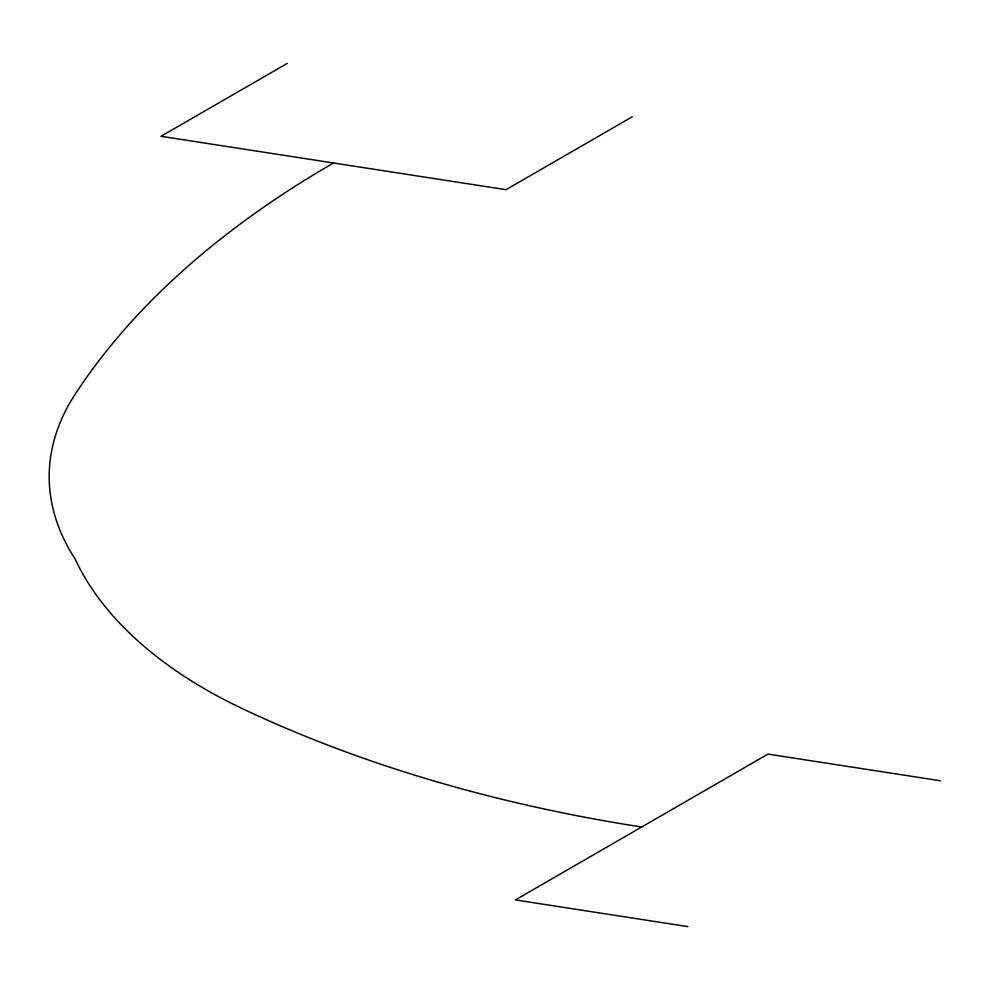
<?xml version="1.0" encoding="UTF-8"?>
<svg xmlns="http://www.w3.org/2000/svg" width="990" height="990" viewBox="0 0 990 990"><rect width="100%" height="100%" fill="white"/><g stroke="black" fill="none" stroke-linecap="round" stroke-linejoin="round"><path stroke-width="1.49" d="M287.286 63.385L160.986 136.298L506.026 189.684L632.325 116.758M940.5 780.788L767.98 754.095L515.394 899.922L687.914 926.615M333.506 162.991A1129.813 652.286 0 0 0 75.24 394.119A405.133 233.9 0 0 0 75.03 558.83A504.578 291.308 0 0 0 242.525 708.716A1064.027 614.307 0 0 0 641.693 827.009"/></g></svg>
